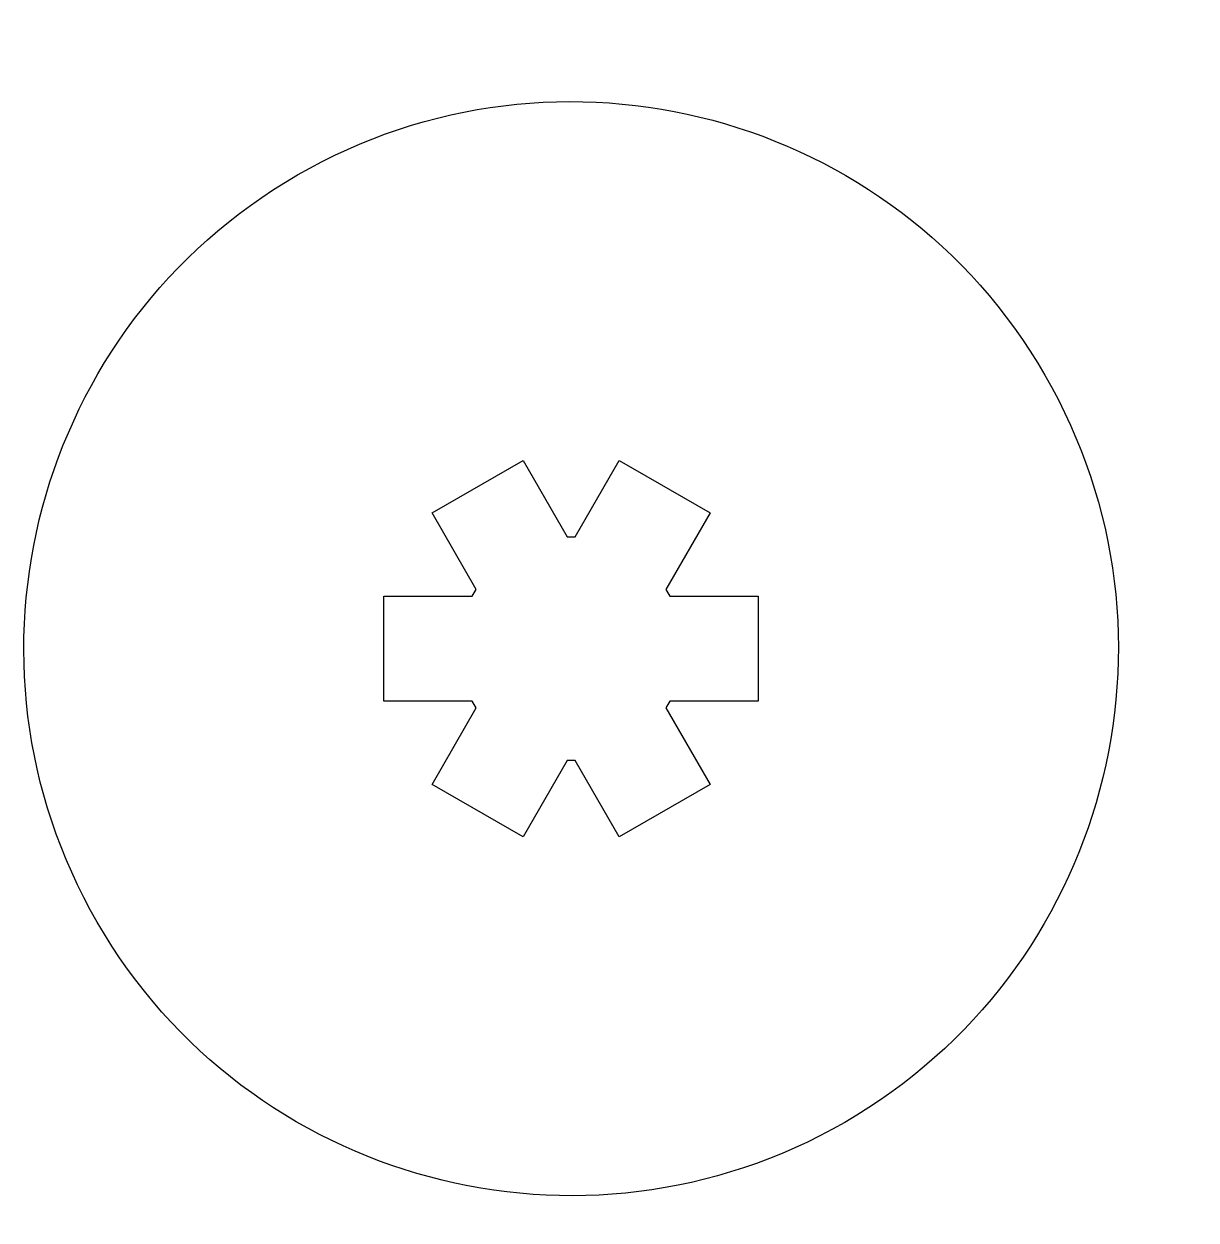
# Model space of a CAD drawing. Header units: millimetres. Extents: x 3477.1 to 3511.1, y 1713.9 to 1748.6.
import ezdxf

# ---------------------------------------------------------------- set-up
doc = ezdxf.new("R2010")
doc.units = ezdxf.units.MM

msp = doc.modelspace()

# ---------------------------------------------------------------- linework, layer by layer
at = {"color": 254, "true_color": 0xcad1ee, "extrusion": (-3.77686e-08, 6.96929e-17, -1)}
for p, q in [((3488.975, 1734.416, 462.328), (3491.615, 1735.94, 462.328)), ((3491.615, 1735.94, 462.328), (3492.897, 1733.72, 462.328)), ((3493.124, 1733.72, 462.328), (3494.406, 1735.94, 462.328)), ((3494.406, 1735.94, 462.328), (3497.045, 1734.416, 462.328)), ((3490.257, 1732.196, 462.328), (3488.975, 1734.416, 462.328)), ((3497.045, 1734.416, 462.328), (3495.763, 1732.196, 462.328)), ((3492.897, 1733.72, 462.328), (3493.124, 1733.72, 462.328)), ((3487.58, 1732, 462.328), (3490.144, 1732, 462.328)), ((3487.58, 1728.952, 462.328), (3487.58, 1732, 462.328)), ((3490.144, 1732, 462.328), (3490.257, 1732.196, 462.328)), ((3495.763, 1732.196, 462.328), (3495.877, 1732, 462.328)), ((3495.877, 1732, 462.328), (3498.441, 1732, 462.328)), ((3498.441, 1732, 462.328), (3498.441, 1728.952, 462.328)), ((3490.144, 1728.952, 462.328), (3487.58, 1728.952, 462.328)), ((3490.257, 1728.755, 462.328), (3490.144, 1728.952, 462.328)), ((3495.877, 1728.952, 462.328), (3495.763, 1728.755, 462.328)), ((3498.441, 1728.952, 462.328), (3495.877, 1728.952, 462.328)), ((3488.975, 1726.535, 462.328), (3490.257, 1728.755, 462.328)), ((3495.763, 1728.755, 462.328), (3497.045, 1726.535, 462.328)), ((3492.897, 1727.231, 462.328), (3491.615, 1725.011, 462.328)), ((3493.124, 1727.231, 462.328), (3492.897, 1727.231, 462.328)), ((3494.406, 1725.011, 462.328), (3493.124, 1727.231, 462.328)), ((3491.615, 1725.011, 462.328), (3488.975, 1726.535, 462.328)), ((3497.045, 1726.535, 462.328), (3494.406, 1725.011, 462.328))]:
    msp.add_line(p, q, dxfattribs=at)
for start, end in [(60, 240), (240, 60)]:
    msp.add_arc((-3493.01, 1730.476, -462.328), 15.875, start, end, dxfattribs=at)

doc.saveas('drawing.dxf')
